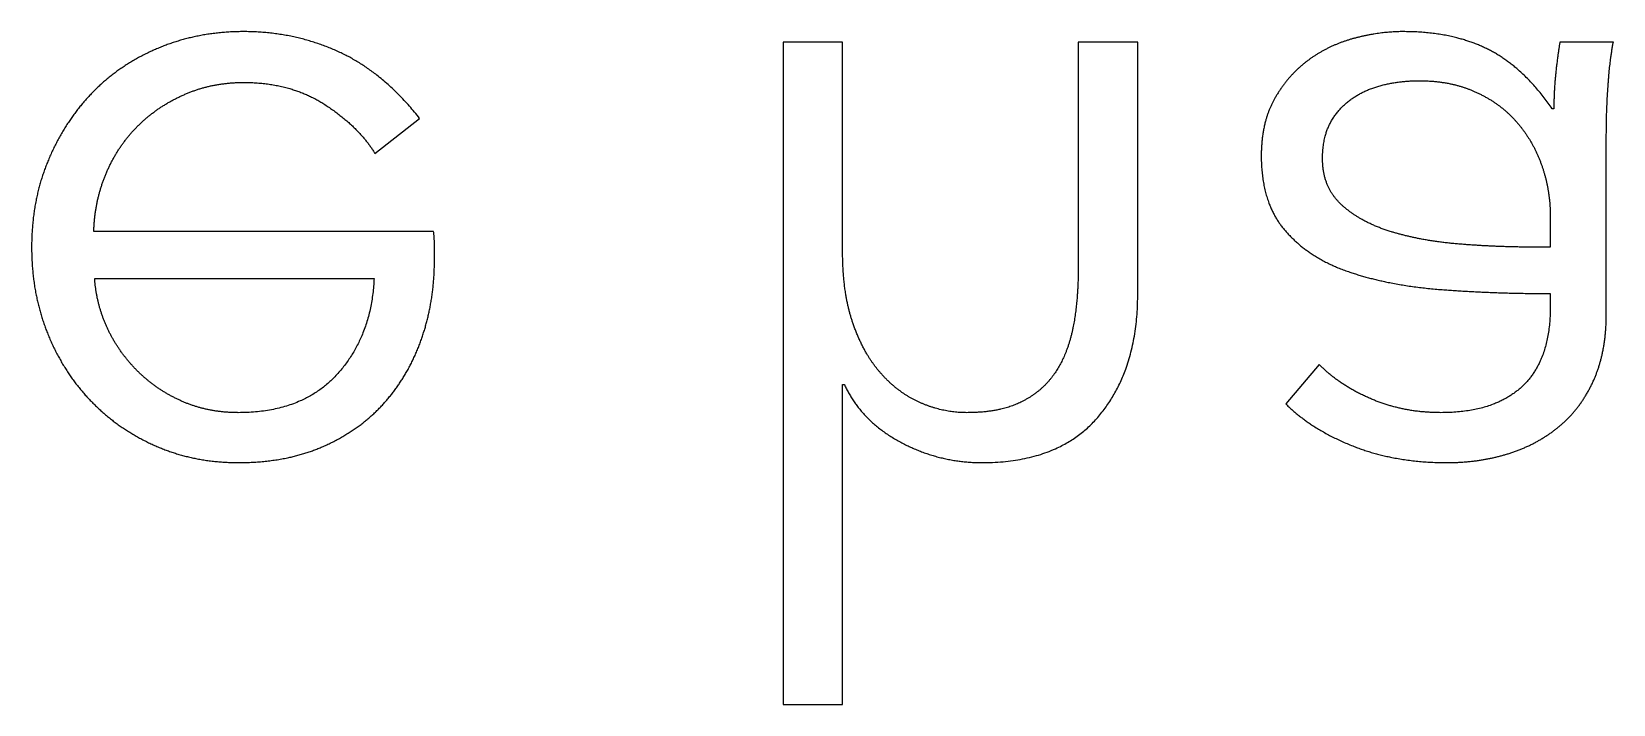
# Model space of a CAD drawing. Header units: millimetres. Extents: x -40 to 41.9, y -24 to 27.5.
# Drawn here: x -1.681 to 1.028, y -3.258 to -2.107 of the extents above; entities that cross this region are included whole.
import ezdxf

# ---------------------------------------------------------------- set-up
doc = ezdxf.new("R2010")
doc.units = ezdxf.units.MM

msp = doc.modelspace()

# ---------------------------------------------------------------- linework, layer by layer
for p, q in [((-1.3177, -2.1065, 0.05), (-1.3177, -2.1065)), ((-1.3177, -2.1065, 0.05), (-1.3177, -2.1065)), ((0.6682, -2.1065, 0.05), (0.6682, -2.1065)), ((0.6682, -2.1065, 0.05), (0.6682, -2.1065)), ((-1.4625, -2.1343, 0.05), (-1.4625, -2.1343)), ((-1.4625, -2.1343, 0.05), (-1.4625, -2.1343)), ((-0.2918, -2.1245), (-0.3938, -2.1245)), ((-0.3938, -2.1245), (-0.3938, -3.2585)), ((-0.2918, -2.1245), (-0.3938, -2.1245)), ((-0.2918, -2.1245, 0.05), (-0.3938, -2.1245, 0.05)), ((-0.3938, -2.1245, 0.05), (-0.3938, -2.1245)), ((-0.3938, -2.1245), (-0.3938, -3.2585)), ((-0.3938, -2.1245, 0.05), (-0.3938, -2.1245)), ((-0.3938, -2.1245, 0.05), (-0.3938, -3.2585, 0.05)), ((-0.3938, -2.1245, 0.05), (-0.3938, -3.2585, 0.05)), ((-0.2918, -2.1245, 0.05), (-0.3938, -2.1245, 0.05)), ((-0.2918, -2.4845), (-0.2918, -2.1245)), ((-0.2918, -2.4845), (-0.2918, -2.1245)), ((-0.2918, -2.4845, 0.05), (-0.2918, -2.1245, 0.05)), ((-0.2918, -2.1245, 0.05), (-0.2918, -2.1245)), ((-0.2918, -2.1245, 0.05), (-0.2918, -2.1245)), ((-0.2918, -2.4845, 0.05), (-0.2918, -2.1245, 0.05)), ((0.2137, -2.1245), (0.1117, -2.1245)), ((0.1117, -2.1245), (0.1117, -2.513)), ((0.2137, -2.1245), (0.1117, -2.1245)), ((0.2137, -2.1245, 0.05), (0.1117, -2.1245, 0.05)), ((0.1117, -2.1245, 0.05), (0.1117, -2.1245)), ((0.1117, -2.1245), (0.1117, -2.513)), ((0.1117, -2.1245, 0.05), (0.1117, -2.1245)), ((0.1117, -2.1245, 0.05), (0.1117, -2.513, 0.05)), ((0.1117, -2.1245, 0.05), (0.1117, -2.513, 0.05)), ((0.2137, -2.1245, 0.05), (0.1117, -2.1245, 0.05)), ((0.2137, -2.555), (0.2137, -2.1245)), ((0.2137, -2.555), (0.2137, -2.1245)), ((0.2137, -2.555, 0.05), (0.2137, -2.1245, 0.05)), ((0.2137, -2.1245, 0.05), (0.2137, -2.1245)), ((0.2137, -2.1245, 0.05), (0.2137, -2.1245)), ((0.2137, -2.555, 0.05), (0.2137, -2.1245, 0.05)), ((0.585, -2.1178, 0.05), (0.585, -2.1178)), ((0.585, -2.1178, 0.05), (0.585, -2.1178)), ((0.8145, -2.1373, 0.05), (0.8145, -2.1373)), ((0.8145, -2.1373, 0.05), (0.8145, -2.1373)), ((1.0282, -2.1245), (0.9367, -2.1245)), ((1.0282, -2.1245), (0.9367, -2.1245)), ((1.0282, -2.1245, 0.05), (0.9367, -2.1245, 0.05)), ((0.9367, -2.1245, 0.05), (0.9367, -2.1245)), ((0.9367, -2.1245, 0.05), (0.9367, -2.1245)), ((1.0282, -2.1245, 0.05), (0.9367, -2.1245, 0.05)), ((1.0282, -2.1245, 0.05), (1.0282, -2.1245)), ((1.0282, -2.1245, 0.05), (1.0282, -2.1245)), ((-1.155, -2.141, 0.05), (-1.155, -2.141)), ((-1.155, -2.141, 0.05), (-1.155, -2.141)), ((0.507, -2.1545, 0.05), (0.507, -2.1545)), ((0.507, -2.1545, 0.05), (0.507, -2.1545)), ((-1.3177, -2.1935, 0.05), (-1.3177, -2.1935)), ((-1.3177, -2.1935, 0.05), (-1.3177, -2.1935)), ((0.6952, -2.1905), (0.6952, -2.1905, 0.05)), ((0.6952, -2.1905), (0.6952, -2.1905, 0.05)), ((0.9293, -2.18, 0.05), (0.9293, -2.18)), ((0.9293, -2.18, 0.05), (0.9293, -2.18)), ((-1.5773, -2.2115, 0.05), (-1.5773, -2.2115)), ((-1.5773, -2.2115, 0.05), (-1.5773, -2.2115)), ((-1.4183, -2.2138, 0.05), (-1.4183, -2.2138)), ((-1.4183, -2.2138, 0.05), (-1.4183, -2.2138)), ((0.4485, -2.2205, 0.05), (0.4485, -2.2205)), ((0.4485, -2.2205, 0.05), (0.4485, -2.2205)), ((0.5827, -2.2198), (0.5827, -2.2198, 0.05)), ((0.5827, -2.2198), (0.5827, -2.2198, 0.05)), ((0.636, -2.1973), (0.636, -2.1973, 0.05)), ((0.636, -2.1973), (0.636, -2.1973, 0.05)), ((0.7912, -2.2093), (0.7912, -2.2093, 0.05)), ((0.7912, -2.2093), (0.7912, -2.2093, 0.05)), ((1.0193, -2.198, 0.05), (1.0193, -2.198)), ((1.0193, -2.198, 0.05), (1.0193, -2.198)), ((-1.1805, -2.2302, 0.05), (-1.1805, -2.2302)), ((-1.1805, -2.2302, 0.05), (-1.1805, -2.2302)), ((0.9263, -2.2385), (0.9232, -2.2385)), ((0.9263, -2.2385), (0.9232, -2.2385)), ((0.9263, -2.2385, 0.05), (0.9232, -2.2385, 0.05)), ((0.9232, -2.2385, 0.05), (0.9232, -2.2385)), ((0.9232, -2.2385, 0.05), (0.9232, -2.2385)), ((0.9263, -2.2385, 0.05), (0.9232, -2.2385, 0.05)), ((0.9263, -2.2385, 0.05), (0.9263, -2.2385)), ((0.9263, -2.2385, 0.05), (0.9263, -2.2385)), ((-1.4993, -2.2685, 0.05), (-1.4993, -2.2685)), ((-1.4993, -2.2685, 0.05), (-1.4993, -2.2685)), ((-1.0927, -2.315), (-1.0162, -2.255)), ((-1.0927, -2.315), (-1.0162, -2.255)), ((-1.0927, -2.315, 0.05), (-1.0162, -2.255, 0.05)), ((-1.0927, -2.315, 0.05), (-1.0162, -2.255, 0.05)), ((-1.0162, -2.255, 0.05), (-1.0162, -2.255)), ((-1.0162, -2.255, 0.05), (-1.0162, -2.255)), ((0.5445, -2.261), (0.5445, -2.261, 0.05)), ((0.5445, -2.261), (0.5445, -2.261, 0.05)), ((0.8617, -2.2602), (0.8617, -2.2602, 0.05)), ((0.8617, -2.2602), (0.8617, -2.2602, 0.05)), ((1.0162, -2.5895), (1.0162, -2.282)), ((1.0162, -2.5895), (1.0162, -2.282)), ((1.0162, -2.5895, 0.05), (1.0162, -2.282, 0.05)), ((1.0162, -2.282, 0.05), (1.0162, -2.282)), ((1.0162, -2.282, 0.05), (1.0162, -2.282)), ((1.0162, -2.5895, 0.05), (1.0162, -2.282, 0.05)), ((-1.653, -2.3285, 0.05), (-1.653, -2.3285)), ((-1.653, -2.3285, 0.05), (-1.653, -2.3285)), ((-1.0927, -2.315, 0.05), (-1.0927, -2.315)), ((-1.0927, -2.315, 0.05), (-1.0927, -2.315)), ((0.4252, -2.3195, 0.05), (0.4252, -2.3195)), ((0.4252, -2.3195, 0.05), (0.4252, -2.3195)), ((0.5302, -2.324), (0.5302, -2.324, 0.05)), ((0.5302, -2.324), (0.5302, -2.324, 0.05)), ((-1.5532, -2.3495, 0.05), (-1.5532, -2.3495)), ((-1.5532, -2.3495, 0.05), (-1.5532, -2.3495)), ((0.9052, -2.3345), (0.9052, -2.3345, 0.05)), ((0.9052, -2.3345), (0.9052, -2.3345, 0.05)), ((0.5632, -2.4035), (0.5632, -2.4035, 0.05)), ((0.5632, -2.4035), (0.5632, -2.4035, 0.05)), ((0.9202, -2.423), (0.9202, -2.4755)), ((0.9202, -2.423), (0.9202, -2.423, 0.05)), ((0.9202, -2.423), (0.9202, -2.4755)), ((0.9202, -2.423, 0.05), (0.9202, -2.4755, 0.05)), ((0.9202, -2.423), (0.9202, -2.423, 0.05)), ((0.9202, -2.423, 0.05), (0.9202, -2.4755, 0.05)), ((-0.9923, -2.4485), (-1.5743, -2.4485)), ((-0.9923, -2.4485), (-1.5743, -2.4485)), ((-0.9923, -2.4485, 0.05), (-1.5743, -2.4485, 0.05)), ((-1.5743, -2.4485, 0.05), (-1.5743, -2.4485)), ((-1.5743, -2.4485, 0.05), (-1.5743, -2.4485)), ((-0.9923, -2.4485, 0.05), (-1.5743, -2.4485, 0.05)), ((-0.9923, -2.4485, 0.05), (-0.9923, -2.4485)), ((-0.9923, -2.4485, 0.05), (-0.9923, -2.4485)), ((0.4665, -2.4477, 0.05), (0.4665, -2.4477)), ((0.4665, -2.4477, 0.05), (0.4665, -2.4477)), ((0.648, -2.4492), (0.648, -2.4492, 0.05)), ((0.648, -2.4492), (0.648, -2.4492, 0.05)), ((-1.6808, -2.4755, 0.05), (-1.6808, -2.4755)), ((-1.6808, -2.4755, 0.05), (-1.6808, -2.4755)), ((-0.9908, -2.474, 0.05), (-0.9908, -2.474)), ((-0.9908, -2.474, 0.05), (-0.9908, -2.474)), ((-0.2918, -2.4845, 0.05), (-0.2918, -2.4845)), ((-0.2918, -2.4845, 0.05), (-0.2918, -2.4845)), ((0.7635, -2.4702), (0.7635, -2.4702, 0.05)), ((0.7635, -2.4702), (0.7635, -2.4702, 0.05)), ((0.9202, -2.4755), (0.8902, -2.4755)), ((0.9202, -2.4755), (0.8902, -2.4755)), ((0.8902, -2.4755), (0.8902, -2.4755, 0.05)), ((0.9202, -2.4755, 0.05), (0.8902, -2.4755, 0.05)), ((0.8902, -2.4755), (0.8902, -2.4755, 0.05)), ((0.9202, -2.4755, 0.05), (0.8902, -2.4755, 0.05)), ((0.9202, -2.4755, 0.05), (0.9202, -2.4755)), ((0.9202, -2.4755, 0.05), (0.9202, -2.4755)), ((-0.9908, -2.4965), (-0.9908, -2.4965, 0.05)), ((-0.9908, -2.4965), (-0.9908, -2.4965, 0.05)), ((0.1117, -2.513, 0.05), (0.1117, -2.513)), ((0.1117, -2.513, 0.05), (0.1117, -2.513)), ((0.5767, -2.5183, 0.05), (0.5767, -2.5183)), ((0.5767, -2.5183, 0.05), (0.5767, -2.5183)), ((-1.5727, -2.5295), (-1.0943, -2.5295)), ((-1.5727, -2.5295), (-1.0943, -2.5295)), ((-1.5727, -2.5295, 0.05), (-1.0943, -2.5295, 0.05)), ((-1.5727, -2.5295, 0.05), (-1.5727, -2.5295)), ((-1.5727, -2.5295, 0.05), (-1.5727, -2.5295)), ((-1.5727, -2.5295, 0.05), (-1.0943, -2.5295, 0.05)), ((-1.0943, -2.5295), (-1.0943, -2.5295, 0.05)), ((-1.0943, -2.5295), (-1.0943, -2.5295, 0.05)), ((0.2137, -2.555, 0.05), (0.2137, -2.555)), ((0.2137, -2.555, 0.05), (0.2137, -2.555)), ((0.735, -2.5483, 0.05), (0.735, -2.5483)), ((0.735, -2.5483, 0.05), (0.735, -2.5483)), ((0.9202, -2.555), (0.9202, -2.5775)), ((0.9202, -2.555), (0.9202, -2.5775)), ((0.9202, -2.555), (0.9202, -2.555, 0.05)), ((0.9202, -2.555, 0.05), (0.9202, -2.5775, 0.05)), ((0.9202, -2.555), (0.9202, -2.555, 0.05)), ((0.9202, -2.555, 0.05), (0.9202, -2.5775, 0.05)), ((0.9202, -2.5775, 0.05), (0.9202, -2.5775)), ((0.9202, -2.5775, 0.05), (0.9202, -2.5775)), ((1.0162, -2.5895, 0.05), (1.0162, -2.5895)), ((1.0162, -2.5895, 0.05), (1.0162, -2.5895)), ((-1.6538, -2.6225, 0.05), (-1.6538, -2.6225)), ((-1.6538, -2.6225, 0.05), (-1.6538, -2.6225)), ((-1.5503, -2.6158), (-1.5503, -2.6158, 0.05)), ((-1.5503, -2.6158), (-1.5503, -2.6158, 0.05)), ((-0.2738, -2.6067, 0.05), (-0.2738, -2.6067)), ((-0.2738, -2.6067, 0.05), (-0.2738, -2.6067)), ((0.1027, -2.6135, 0.05), (0.1027, -2.6135)), ((0.1027, -2.6135, 0.05), (0.1027, -2.6135)), ((-1.0125, -2.6315, 0.05), (-1.0125, -2.6315)), ((-1.0125, -2.6315, 0.05), (-1.0125, -2.6315)), ((0.5242, -2.6765), (0.4673, -2.744)), ((0.5242, -2.6765), (0.4673, -2.744)), ((0.5242, -2.6765, 0.05), (0.4673, -2.744, 0.05)), ((0.5242, -2.6765, 0.05), (0.4673, -2.744, 0.05)), ((0.5242, -2.6765, 0.05), (0.5242, -2.6765)), ((0.5242, -2.6765, 0.05), (0.5242, -2.6765)), ((-1.4978, -2.6893), (-1.4978, -2.6893, 0.05)), ((-1.4978, -2.6893), (-1.4978, -2.6893, 0.05)), ((-1.158, -2.6938), (-1.158, -2.6938, 0.05)), ((-1.158, -2.6938), (-1.158, -2.6938, 0.05)), ((-0.2258, -2.6922, 0.05), (-0.2258, -2.6922)), ((-0.2258, -2.6922, 0.05), (-0.2258, -2.6922)), ((0.072, -2.6908, 0.05), (0.072, -2.6908)), ((0.072, -2.6908, 0.05), (0.072, -2.6908)), ((0.9952, -2.702, 0.05), (0.9952, -2.702)), ((0.9952, -2.702, 0.05), (0.9952, -2.702)), ((-0.2918, -2.711), (-0.2888, -2.711)), ((-0.2918, -3.2585), (-0.2918, -2.711)), ((-0.2918, -2.711), (-0.2888, -2.711)), ((-0.2918, -2.711), (-0.2918, -2.711, 0.05)), ((-0.2918, -2.711, 0.05), (-0.2888, -2.711, 0.05)), ((-0.2918, -3.2585), (-0.2918, -2.711)), ((-0.2918, -3.2585, 0.05), (-0.2918, -2.711, 0.05)), ((-0.2918, -2.711), (-0.2918, -2.711, 0.05)), ((-0.2918, -2.711, 0.05), (-0.2888, -2.711, 0.05)), ((-0.2918, -3.2585, 0.05), (-0.2918, -2.711, 0.05)), ((-0.2888, -2.711, 0.05), (-0.2888, -2.711)), ((-0.2888, -2.711, 0.05), (-0.2888, -2.711)), ((0.8722, -2.714, 0.05), (0.8722, -2.714)), ((0.8722, -2.714, 0.05), (0.8722, -2.714)), ((-1.5788, -2.7395, 0.05), (-1.5788, -2.7395)), ((-1.5788, -2.7395, 0.05), (-1.5788, -2.7395)), ((-1.4213, -2.7403), (-1.4213, -2.7403, 0.05)), ((-1.4213, -2.7403), (-1.4213, -2.7403, 0.05)), ((-1.3268, -2.759), (-1.3268, -2.759, 0.05)), ((-1.3268, -2.759), (-1.3268, -2.759, 0.05)), ((-1.0763, -2.7418, 0.05), (-1.0763, -2.7418)), ((-1.0763, -2.7418, 0.05), (-1.0763, -2.7418)), ((-0.1575, -2.7425, 0.05), (-0.1575, -2.7425)), ((-0.1575, -2.7425, 0.05), (-0.1575, -2.7425)), ((-0.0788, -2.759, 0.05), (-0.0788, -2.759)), ((-0.0788, -2.759, 0.05), (-0.0788, -2.759)), ((0.0135, -2.741, 0.05), (0.0135, -2.741)), ((0.0135, -2.741, 0.05), (0.0135, -2.741)), ((0.4673, -2.744, 0.05), (0.4673, -2.744)), ((0.4673, -2.744, 0.05), (0.4673, -2.744)), ((0.6157, -2.7365, 0.05), (0.6157, -2.7365)), ((0.6157, -2.7365, 0.05), (0.6157, -2.7365)), ((0.7327, -2.759, 0.05), (0.7327, -2.759)), ((0.7327, -2.759, 0.05), (0.7327, -2.759)), ((0.147, -2.765, 0.05), (0.147, -2.765)), ((0.147, -2.765, 0.05), (0.147, -2.765)), ((0.9367, -2.7815, 0.05), (0.9367, -2.7815)), ((0.9367, -2.7815, 0.05), (0.9367, -2.7815)), ((-1.4663, -2.8168, 0.05), (-1.4663, -2.8168)), ((-1.4663, -2.8168, 0.05), (-1.4663, -2.8168)), ((-1.1813, -2.8168, 0.05), (-1.1813, -2.8168)), ((-1.1813, -2.8168, 0.05), (-1.1813, -2.8168)), ((-0.1943, -2.8085, 0.05), (-0.1943, -2.8085)), ((-0.1943, -2.8085, 0.05), (-0.1943, -2.8085)), ((0.582, -2.816, 0.05), (0.582, -2.816)), ((0.582, -2.816, 0.05), (0.582, -2.816)), ((0.8497, -2.8288, 0.05), (0.8497, -2.8288)), ((0.8497, -2.8288, 0.05), (0.8497, -2.8288)), ((-1.3268, -2.8445, 0.05), (-1.3268, -2.8445)), ((-1.3268, -2.8445, 0.05), (-1.3268, -2.8445)), ((-0.0533, -2.8445, 0.05), (-0.0533, -2.8445)), ((-0.0533, -2.8445, 0.05), (-0.0533, -2.8445)), ((0.7432, -2.8445, 0.05), (0.7432, -2.8445)), ((0.7432, -2.8445, 0.05), (0.7432, -2.8445)), ((-0.3938, -3.2585), (-0.2918, -3.2585)), ((-0.3938, -3.2585, 0.05), (-0.3938, -3.2585)), ((-0.3938, -3.2585), (-0.2918, -3.2585)), ((-0.3938, -3.2585, 0.05), (-0.3938, -3.2585)), ((-0.3938, -3.2585, 0.05), (-0.2918, -3.2585, 0.05)), ((-0.3938, -3.2585, 0.05), (-0.2918, -3.2585, 0.05)), ((-0.2918, -3.2585, 0.05), (-0.2918, -3.2585)), ((-0.2918, -3.2585, 0.05), (-0.2918, -3.2585))]:
    msp.add_line(p, q)
for points in [[(-1.3177, -2.1065), (-1.3958, -2.1065), (-1.4625, -2.1343)], [(-1.3177, -2.1065), (-1.3958, -2.1065), (-1.4625, -2.1343)], [(-1.3177, -2.1065, 0.05), (-1.3958, -2.1065, 0.05), (-1.4625, -2.1343, 0.05)], [(-1.3177, -2.1065, 0.05), (-1.3958, -2.1065, 0.05), (-1.4625, -2.1343, 0.05)], [(-1.155, -2.141), (-1.2308, -2.1065), (-1.3177, -2.1065)], [(-1.155, -2.141), (-1.2308, -2.1065), (-1.3177, -2.1065)], [(-1.155, -2.141, 0.05), (-1.2308, -2.1065, 0.05), (-1.3177, -2.1065, 0.05)], [(-1.155, -2.141, 0.05), (-1.2308, -2.1065, 0.05), (-1.3177, -2.1065, 0.05)], [(0.6682, -2.1065), (0.6277, -2.1065), (0.585, -2.1178)], [(0.6682, -2.1065), (0.6277, -2.1065), (0.585, -2.1178)], [(0.6682, -2.1065, 0.05), (0.6277, -2.1065, 0.05), (0.585, -2.1178, 0.05)], [(0.6682, -2.1065, 0.05), (0.6277, -2.1065, 0.05), (0.585, -2.1178, 0.05)], [(0.8145, -2.1373), (0.7538, -2.1065), (0.6682, -2.1065)], [(0.8145, -2.1373), (0.7538, -2.1065), (0.6682, -2.1065)], [(0.8145, -2.1373, 0.05), (0.7538, -2.1065, 0.05), (0.6682, -2.1065, 0.05)], [(0.8145, -2.1373, 0.05), (0.7538, -2.1065, 0.05), (0.6682, -2.1065, 0.05)], [(-1.4625, -2.1343), (-1.5293, -2.162), (-1.5773, -2.2115)], [(-1.4625, -2.1343), (-1.5293, -2.162), (-1.5773, -2.2115)], [(-1.4625, -2.1343, 0.05), (-1.5293, -2.162, 0.05), (-1.5773, -2.2115, 0.05)], [(-1.4625, -2.1343, 0.05), (-1.5293, -2.162, 0.05), (-1.5773, -2.2115, 0.05)], [(0.585, -2.1178), (0.5423, -2.129), (0.507, -2.1545)], [(0.585, -2.1178), (0.5423, -2.129), (0.507, -2.1545)], [(0.585, -2.1178, 0.05), (0.5423, -2.129, 0.05), (0.507, -2.1545, 0.05)], [(0.585, -2.1178, 0.05), (0.5423, -2.129, 0.05), (0.507, -2.1545, 0.05)], [(0.9232, -2.2385), (0.8752, -2.168), (0.8145, -2.1373)], [(0.9232, -2.2385), (0.8752, -2.168), (0.8145, -2.1373)], [(0.9232, -2.2385, 0.05), (0.8752, -2.168, 0.05), (0.8145, -2.1373, 0.05)], [(0.9232, -2.2385, 0.05), (0.8752, -2.168, 0.05), (0.8145, -2.1373, 0.05)], [(0.9367, -2.1245), (0.9323, -2.15), (0.9293, -2.18)], [(0.9367, -2.1245), (0.9323, -2.15), (0.9293, -2.18)], [(0.9367, -2.1245, 0.05), (0.9323, -2.15, 0.05), (0.9293, -2.18, 0.05)], [(0.9367, -2.1245, 0.05), (0.9323, -2.15, 0.05), (0.9293, -2.18, 0.05)], [(1.0193, -2.198), (1.0223, -2.1545), (1.0282, -2.1245)], [(1.0193, -2.198), (1.0223, -2.1545), (1.0282, -2.1245)], [(1.0193, -2.198, 0.05), (1.0223, -2.1545, 0.05), (1.0282, -2.1245, 0.05)], [(1.0193, -2.198, 0.05), (1.0223, -2.1545, 0.05), (1.0282, -2.1245, 0.05)], [(-1.0162, -2.255), (-1.0793, -2.1755), (-1.155, -2.141)], [(-1.0162, -2.255), (-1.0793, -2.1755), (-1.155, -2.141)], [(-1.0162, -2.255, 0.05), (-1.0793, -2.1755, 0.05), (-1.155, -2.141, 0.05)], [(-1.0162, -2.255, 0.05), (-1.0793, -2.1755, 0.05), (-1.155, -2.141, 0.05)], [(0.507, -2.1545), (0.4717, -2.18), (0.4485, -2.2205)], [(0.507, -2.1545), (0.4717, -2.18), (0.4485, -2.2205)], [(0.507, -2.1545, 0.05), (0.4717, -2.18, 0.05), (0.4485, -2.2205, 0.05)], [(0.507, -2.1545, 0.05), (0.4717, -2.18, 0.05), (0.4485, -2.2205, 0.05)], [(-1.4183, -2.2138), (-1.3718, -2.1935), (-1.3177, -2.1935)], [(-1.4183, -2.2138), (-1.3718, -2.1935), (-1.3177, -2.1935)], [(-1.4183, -2.2138, 0.05), (-1.3718, -2.1935, 0.05), (-1.3177, -2.1935, 0.05)], [(-1.4183, -2.2138, 0.05), (-1.3718, -2.1935, 0.05), (-1.3177, -2.1935, 0.05)], [(-1.3177, -2.1935), (-1.2383, -2.1935), (-1.1805, -2.2302)], [(-1.3177, -2.1935), (-1.2383, -2.1935), (-1.1805, -2.2302)], [(-1.3177, -2.1935, 0.05), (-1.2383, -2.1935, 0.05), (-1.1805, -2.2302, 0.05)], [(-1.3177, -2.1935, 0.05), (-1.2383, -2.1935, 0.05), (-1.1805, -2.2302, 0.05)], [(0.636, -2.1973), (0.6652, -2.1905), (0.6952, -2.1905)], [(0.636, -2.1973), (0.6652, -2.1905), (0.6952, -2.1905)], [(0.636, -2.1973, 0.05), (0.6652, -2.1905, 0.05), (0.6952, -2.1905, 0.05)], [(0.636, -2.1973, 0.05), (0.6652, -2.1905, 0.05), (0.6952, -2.1905, 0.05)], [(0.6952, -2.1905), (0.7492, -2.1905), (0.7912, -2.2093)], [(0.6952, -2.1905), (0.7492, -2.1905), (0.7912, -2.2093)], [(0.6952, -2.1905, 0.05), (0.7492, -2.1905, 0.05), (0.7912, -2.2093, 0.05)], [(0.6952, -2.1905, 0.05), (0.7492, -2.1905, 0.05), (0.7912, -2.2093, 0.05)], [(0.9293, -2.18), (0.9263, -2.21), (0.9263, -2.2385)], [(0.9293, -2.18), (0.9263, -2.21), (0.9263, -2.2385)], [(0.9293, -2.18, 0.05), (0.9263, -2.21, 0.05), (0.9263, -2.2385, 0.05)], [(0.9293, -2.18, 0.05), (0.9263, -2.21, 0.05), (0.9263, -2.2385, 0.05)], [(-1.5773, -2.2115), (-1.6252, -2.261), (-1.653, -2.3285)], [(-1.5773, -2.2115), (-1.6252, -2.261), (-1.653, -2.3285)], [(-1.5773, -2.2115, 0.05), (-1.6252, -2.261, 0.05), (-1.653, -2.3285, 0.05)], [(-1.5773, -2.2115, 0.05), (-1.6252, -2.261, 0.05), (-1.653, -2.3285, 0.05)], [(-1.4993, -2.2685), (-1.4648, -2.234), (-1.4183, -2.2138)], [(-1.4993, -2.2685), (-1.4648, -2.234), (-1.4183, -2.2138)], [(-1.4993, -2.2685, 0.05), (-1.4648, -2.234, 0.05), (-1.4183, -2.2138, 0.05)], [(-1.4993, -2.2685, 0.05), (-1.4648, -2.234, 0.05), (-1.4183, -2.2138, 0.05)], [(0.4485, -2.2205), (0.4252, -2.261), (0.4252, -2.3195)], [(0.4485, -2.2205), (0.4252, -2.261), (0.4252, -2.3195)], [(0.4485, -2.2205, 0.05), (0.4252, -2.261, 0.05), (0.4252, -2.3195, 0.05)], [(0.4485, -2.2205, 0.05), (0.4252, -2.261, 0.05), (0.4252, -2.3195, 0.05)], [(0.5445, -2.261), (0.5588, -2.2355), (0.5827, -2.2198)], [(0.5445, -2.261), (0.5588, -2.2355), (0.5827, -2.2198)], [(0.5445, -2.261, 0.05), (0.5588, -2.2355, 0.05), (0.5827, -2.2198, 0.05)], [(0.5445, -2.261, 0.05), (0.5588, -2.2355, 0.05), (0.5827, -2.2198, 0.05)], [(0.5827, -2.2198), (0.6067, -2.204), (0.636, -2.1973)], [(0.5827, -2.2198), (0.6067, -2.204), (0.636, -2.1973)], [(0.5827, -2.2198, 0.05), (0.6067, -2.204, 0.05), (0.636, -2.1973, 0.05)], [(0.5827, -2.2198, 0.05), (0.6067, -2.204, 0.05), (0.636, -2.1973, 0.05)], [(0.7912, -2.2093), (0.8332, -2.228), (0.8617, -2.2602)], [(0.7912, -2.2093), (0.8332, -2.228), (0.8617, -2.2602)], [(0.7912, -2.2093, 0.05), (0.8332, -2.228, 0.05), (0.8617, -2.2602, 0.05)], [(0.7912, -2.2093, 0.05), (0.8332, -2.228, 0.05), (0.8617, -2.2602, 0.05)], [(1.0162, -2.282), (1.0162, -2.2415), (1.0193, -2.198)], [(1.0162, -2.282), (1.0162, -2.2415), (1.0193, -2.198)], [(1.0162, -2.282, 0.05), (1.0162, -2.2415, 0.05), (1.0193, -2.198, 0.05)], [(1.0162, -2.282, 0.05), (1.0162, -2.2415, 0.05), (1.0193, -2.198, 0.05)], [(-1.1805, -2.2302), (-1.1227, -2.267), (-1.0927, -2.315)], [(-1.1805, -2.2302), (-1.1227, -2.267), (-1.0927, -2.315)], [(-1.1805, -2.2302, 0.05), (-1.1227, -2.267, 0.05), (-1.0927, -2.315, 0.05)], [(-1.1805, -2.2302, 0.05), (-1.1227, -2.267, 0.05), (-1.0927, -2.315, 0.05)], [(-1.5532, -2.3495), (-1.5337, -2.303), (-1.4993, -2.2685)], [(-1.5532, -2.3495), (-1.5337, -2.303), (-1.4993, -2.2685)], [(-1.5532, -2.3495, 0.05), (-1.5337, -2.303, 0.05), (-1.4993, -2.2685, 0.05)], [(-1.5532, -2.3495, 0.05), (-1.5337, -2.303, 0.05), (-1.4993, -2.2685, 0.05)], [(0.5302, -2.324), (0.5302, -2.2865), (0.5445, -2.261)], [(0.5302, -2.324), (0.5302, -2.2865), (0.5445, -2.261)], [(0.5302, -2.324, 0.05), (0.5302, -2.2865, 0.05), (0.5445, -2.261, 0.05)], [(0.5302, -2.324, 0.05), (0.5302, -2.2865, 0.05), (0.5445, -2.261, 0.05)], [(0.8617, -2.2602), (0.8902, -2.2925), (0.9052, -2.3345)], [(0.8617, -2.2602), (0.8902, -2.2925), (0.9052, -2.3345)], [(0.8617, -2.2602, 0.05), (0.8902, -2.2925, 0.05), (0.9052, -2.3345, 0.05)], [(0.8617, -2.2602, 0.05), (0.8902, -2.2925, 0.05), (0.9052, -2.3345, 0.05)], [(-1.653, -2.3285), (-1.6808, -2.396), (-1.6808, -2.4755)], [(-1.653, -2.3285), (-1.6808, -2.396), (-1.6808, -2.4755)], [(-1.653, -2.3285, 0.05), (-1.6808, -2.396, 0.05), (-1.6808, -2.4755, 0.05)], [(-1.653, -2.3285, 0.05), (-1.6808, -2.396, 0.05), (-1.6808, -2.4755, 0.05)], [(0.4252, -2.3195), (0.4252, -2.4005), (0.4665, -2.4477)], [(0.4252, -2.3195), (0.4252, -2.4005), (0.4665, -2.4477)], [(0.4252, -2.3195, 0.05), (0.4252, -2.4005, 0.05), (0.4665, -2.4477, 0.05)], [(0.4252, -2.3195, 0.05), (0.4252, -2.4005, 0.05), (0.4665, -2.4477, 0.05)], [(0.5632, -2.4035), (0.5302, -2.3735), (0.5302, -2.324)], [(0.5632, -2.4035), (0.5302, -2.3735), (0.5302, -2.324)], [(0.5632, -2.4035, 0.05), (0.5302, -2.3735, 0.05), (0.5302, -2.324, 0.05)], [(0.5632, -2.4035, 0.05), (0.5302, -2.3735, 0.05), (0.5302, -2.324, 0.05)], [(-1.5743, -2.4485), (-1.5727, -2.396), (-1.5532, -2.3495)], [(-1.5743, -2.4485), (-1.5727, -2.396), (-1.5532, -2.3495)], [(-1.5743, -2.4485, 0.05), (-1.5727, -2.396, 0.05), (-1.5532, -2.3495, 0.05)], [(-1.5743, -2.4485, 0.05), (-1.5727, -2.396, 0.05), (-1.5532, -2.3495, 0.05)], [(0.9052, -2.3345), (0.9202, -2.3765), (0.9202, -2.423)], [(0.9052, -2.3345), (0.9202, -2.3765), (0.9202, -2.423)], [(0.9052, -2.3345, 0.05), (0.9202, -2.3765, 0.05), (0.9202, -2.423, 0.05)], [(0.9052, -2.3345, 0.05), (0.9202, -2.3765, 0.05), (0.9202, -2.423, 0.05)], [(0.648, -2.4492), (0.5962, -2.4335), (0.5632, -2.4035)], [(0.648, -2.4492), (0.5962, -2.4335), (0.5632, -2.4035)], [(0.648, -2.4492, 0.05), (0.5962, -2.4335, 0.05), (0.5632, -2.4035, 0.05)], [(0.648, -2.4492, 0.05), (0.5962, -2.4335, 0.05), (0.5632, -2.4035, 0.05)], [(-0.9908, -2.474), (-0.9908, -2.462), (-0.9923, -2.4485)], [(-0.9908, -2.474), (-0.9908, -2.462), (-0.9923, -2.4485)], [(-0.9908, -2.474, 0.05), (-0.9908, -2.462, 0.05), (-0.9923, -2.4485, 0.05)], [(-0.9908, -2.474, 0.05), (-0.9908, -2.462, 0.05), (-0.9923, -2.4485, 0.05)], [(0.4665, -2.4477), (0.5077, -2.495), (0.5767, -2.5183)], [(0.4665, -2.4477), (0.5077, -2.495), (0.5767, -2.5183)], [(0.4665, -2.4477, 0.05), (0.5077, -2.495, 0.05), (0.5767, -2.5183, 0.05)], [(0.4665, -2.4477, 0.05), (0.5077, -2.495, 0.05), (0.5767, -2.5183, 0.05)], [(0.7635, -2.4702), (0.6998, -2.465), (0.648, -2.4492)], [(0.7635, -2.4702), (0.6998, -2.465), (0.648, -2.4492)], [(0.7635, -2.4702, 0.05), (0.6998, -2.465, 0.05), (0.648, -2.4492, 0.05)], [(0.7635, -2.4702, 0.05), (0.6998, -2.465, 0.05), (0.648, -2.4492, 0.05)], [(-1.6808, -2.4755), (-1.6808, -2.555), (-1.6538, -2.6225)], [(-1.6808, -2.4755), (-1.6808, -2.555), (-1.6538, -2.6225)], [(-1.6808, -2.4755, 0.05), (-1.6808, -2.555, 0.05), (-1.6538, -2.6225, 0.05)], [(-1.6808, -2.4755, 0.05), (-1.6808, -2.555, 0.05), (-1.6538, -2.6225, 0.05)], [(-0.9908, -2.4965), (-0.9908, -2.486), (-0.9908, -2.474)], [(-0.9908, -2.4965), (-0.9908, -2.486), (-0.9908, -2.474)], [(-0.9908, -2.4965, 0.05), (-0.9908, -2.486, 0.05), (-0.9908, -2.474, 0.05)], [(-0.9908, -2.4965, 0.05), (-0.9908, -2.486, 0.05), (-0.9908, -2.474, 0.05)], [(-0.2738, -2.6067), (-0.2918, -2.555), (-0.2918, -2.4845)], [(-0.2738, -2.6067), (-0.2918, -2.555), (-0.2918, -2.4845)], [(-0.2738, -2.6067, 0.05), (-0.2918, -2.555, 0.05), (-0.2918, -2.4845, 0.05)], [(-0.2738, -2.6067, 0.05), (-0.2918, -2.555, 0.05), (-0.2918, -2.4845, 0.05)], [(0.8902, -2.4755), (0.8273, -2.4755), (0.7635, -2.4702)], [(0.8902, -2.4755), (0.8273, -2.4755), (0.7635, -2.4702)], [(0.8902, -2.4755, 0.05), (0.8273, -2.4755, 0.05), (0.7635, -2.4702, 0.05)], [(0.8902, -2.4755, 0.05), (0.8273, -2.4755, 0.05), (0.7635, -2.4702, 0.05)], [(-1.0125, -2.6315), (-0.9908, -2.5685), (-0.9908, -2.4965)], [(-1.0125, -2.6315), (-0.9908, -2.5685), (-0.9908, -2.4965)], [(-1.0125, -2.6315, 0.05), (-0.9908, -2.5685, 0.05), (-0.9908, -2.4965, 0.05)], [(-1.0125, -2.6315, 0.05), (-0.9908, -2.5685, 0.05), (-0.9908, -2.4965, 0.05)], [(0.1117, -2.513), (0.1117, -2.5685), (0.1027, -2.6135)], [(0.1117, -2.513), (0.1117, -2.5685), (0.1027, -2.6135)], [(0.1117, -2.513, 0.05), (0.1117, -2.5685, 0.05), (0.1027, -2.6135, 0.05)], [(0.1117, -2.513, 0.05), (0.1117, -2.5685, 0.05), (0.1027, -2.6135, 0.05)], [(0.5767, -2.5183), (0.6457, -2.5415), (0.735, -2.5483)], [(0.5767, -2.5183), (0.6457, -2.5415), (0.735, -2.5483)], [(0.5767, -2.5183, 0.05), (0.6457, -2.5415, 0.05), (0.735, -2.5483, 0.05)], [(0.5767, -2.5183, 0.05), (0.6457, -2.5415, 0.05), (0.735, -2.5483, 0.05)], [(-1.5503, -2.6158), (-1.5698, -2.5745), (-1.5727, -2.5295)], [(-1.5503, -2.6158), (-1.5698, -2.5745), (-1.5727, -2.5295)], [(-1.5503, -2.6158, 0.05), (-1.5698, -2.5745, 0.05), (-1.5727, -2.5295, 0.05)], [(-1.5503, -2.6158, 0.05), (-1.5698, -2.5745, 0.05), (-1.5727, -2.5295, 0.05)], [(-1.0943, -2.5295), (-1.0987, -2.6285), (-1.158, -2.6938)], [(-1.0943, -2.5295), (-1.0987, -2.6285), (-1.158, -2.6938)], [(-1.0943, -2.5295, 0.05), (-1.0987, -2.6285, 0.05), (-1.158, -2.6938, 0.05)], [(-1.0943, -2.5295, 0.05), (-1.0987, -2.6285, 0.05), (-1.158, -2.6938, 0.05)], [(0.147, -2.765), (0.2137, -2.6855), (0.2137, -2.555)], [(0.147, -2.765), (0.2137, -2.6855), (0.2137, -2.555)], [(0.147, -2.765, 0.05), (0.2137, -2.6855, 0.05), (0.2137, -2.555, 0.05)], [(0.147, -2.765, 0.05), (0.2137, -2.6855, 0.05), (0.2137, -2.555, 0.05)], [(0.735, -2.5483), (0.8242, -2.555), (0.9202, -2.555)], [(0.735, -2.5483), (0.8242, -2.555), (0.9202, -2.555)], [(0.735, -2.5483, 0.05), (0.8242, -2.555, 0.05), (0.9202, -2.555, 0.05)], [(0.735, -2.5483, 0.05), (0.8242, -2.555, 0.05), (0.9202, -2.555, 0.05)], [(0.9202, -2.5775), (0.9202, -2.669), (0.8722, -2.714)], [(0.9202, -2.5775), (0.9202, -2.669), (0.8722, -2.714)], [(0.9202, -2.5775, 0.05), (0.9202, -2.669, 0.05), (0.8722, -2.714, 0.05)], [(0.9202, -2.5775, 0.05), (0.9202, -2.669, 0.05), (0.8722, -2.714, 0.05)], [(0.9952, -2.702), (1.0162, -2.654), (1.0162, -2.5895)], [(0.9952, -2.702), (1.0162, -2.654), (1.0162, -2.5895)], [(0.9952, -2.702, 0.05), (1.0162, -2.654, 0.05), (1.0162, -2.5895, 0.05)], [(0.9952, -2.702, 0.05), (1.0162, -2.654, 0.05), (1.0162, -2.5895, 0.05)], [(-1.6538, -2.6225), (-1.6268, -2.69), (-1.5788, -2.7395)], [(-1.6538, -2.6225), (-1.6268, -2.69), (-1.5788, -2.7395)], [(-1.6538, -2.6225, 0.05), (-1.6268, -2.69, 0.05), (-1.5788, -2.7395, 0.05)], [(-1.6538, -2.6225, 0.05), (-1.6268, -2.69, 0.05), (-1.5788, -2.7395, 0.05)], [(-1.4978, -2.6893), (-1.5308, -2.657), (-1.5503, -2.6158)], [(-1.4978, -2.6893), (-1.5308, -2.657), (-1.5503, -2.6158)], [(-1.4978, -2.6893, 0.05), (-1.5308, -2.657, 0.05), (-1.5503, -2.6158, 0.05)], [(-1.4978, -2.6893, 0.05), (-1.5308, -2.657, 0.05), (-1.5503, -2.6158, 0.05)], [(-0.2258, -2.6922), (-0.2558, -2.6585), (-0.2738, -2.6067)], [(-0.2258, -2.6922), (-0.2558, -2.6585), (-0.2738, -2.6067)], [(-0.2258, -2.6922, 0.05), (-0.2558, -2.6585, 0.05), (-0.2738, -2.6067, 0.05)], [(-0.2258, -2.6922, 0.05), (-0.2558, -2.6585, 0.05), (-0.2738, -2.6067, 0.05)], [(0.1027, -2.6135), (0.0937, -2.6585), (0.072, -2.6908)], [(0.1027, -2.6135), (0.0937, -2.6585), (0.072, -2.6908)], [(0.1027, -2.6135, 0.05), (0.0937, -2.6585, 0.05), (0.072, -2.6908, 0.05)], [(0.1027, -2.6135, 0.05), (0.0937, -2.6585, 0.05), (0.072, -2.6908, 0.05)], [(-1.0763, -2.7418), (-1.0343, -2.6945), (-1.0125, -2.6315)], [(-1.0763, -2.7418), (-1.0343, -2.6945), (-1.0125, -2.6315)], [(-1.0763, -2.7418, 0.05), (-1.0343, -2.6945, 0.05), (-1.0125, -2.6315, 0.05)], [(-1.0763, -2.7418, 0.05), (-1.0343, -2.6945, 0.05), (-1.0125, -2.6315, 0.05)], [(0.6157, -2.7365), (0.5617, -2.714), (0.5242, -2.6765)], [(0.6157, -2.7365), (0.5617, -2.714), (0.5242, -2.6765)], [(0.6157, -2.7365, 0.05), (0.5617, -2.714, 0.05), (0.5242, -2.6765, 0.05)], [(0.6157, -2.7365, 0.05), (0.5617, -2.714, 0.05), (0.5242, -2.6765, 0.05)], [(-1.4213, -2.7403), (-1.4648, -2.7215), (-1.4978, -2.6893)], [(-1.4213, -2.7403), (-1.4648, -2.7215), (-1.4978, -2.6893)], [(-1.4213, -2.7403, 0.05), (-1.4648, -2.7215, 0.05), (-1.4978, -2.6893, 0.05)], [(-1.4213, -2.7403, 0.05), (-1.4648, -2.7215, 0.05), (-1.4978, -2.6893, 0.05)], [(-1.158, -2.6938), (-1.2173, -2.759), (-1.3268, -2.759)], [(-1.158, -2.6938), (-1.2173, -2.759), (-1.3268, -2.759)], [(-1.158, -2.6938, 0.05), (-1.2173, -2.759, 0.05), (-1.3268, -2.759, 0.05)], [(-1.158, -2.6938, 0.05), (-1.2173, -2.759, 0.05), (-1.3268, -2.759, 0.05)], [(-0.1575, -2.7425), (-0.1958, -2.726), (-0.2258, -2.6922)], [(-0.1575, -2.7425), (-0.1958, -2.726), (-0.2258, -2.6922)], [(-0.1575, -2.7425, 0.05), (-0.1958, -2.726, 0.05), (-0.2258, -2.6922, 0.05)], [(-0.1575, -2.7425, 0.05), (-0.1958, -2.726, 0.05), (-0.2258, -2.6922, 0.05)], [(0.072, -2.6908), (0.0502, -2.723), (0.0135, -2.741)], [(0.072, -2.6908), (0.0502, -2.723), (0.0135, -2.741)], [(0.072, -2.6908, 0.05), (0.0502, -2.723, 0.05), (0.0135, -2.741, 0.05)], [(0.072, -2.6908, 0.05), (0.0502, -2.723, 0.05), (0.0135, -2.741, 0.05)], [(0.9367, -2.7815), (0.9742, -2.75), (0.9952, -2.702)], [(0.9367, -2.7815), (0.9742, -2.75), (0.9952, -2.702)], [(0.9367, -2.7815, 0.05), (0.9742, -2.75, 0.05), (0.9952, -2.702, 0.05)], [(0.9367, -2.7815, 0.05), (0.9742, -2.75, 0.05), (0.9952, -2.702, 0.05)], [(-0.2888, -2.711), (-0.2603, -2.7725), (-0.1943, -2.8085)], [(-0.2888, -2.711), (-0.2603, -2.7725), (-0.1943, -2.8085)], [(-0.2888, -2.711, 0.05), (-0.2603, -2.7725, 0.05), (-0.1943, -2.8085, 0.05)], [(-0.2888, -2.711, 0.05), (-0.2603, -2.7725, 0.05), (-0.1943, -2.8085, 0.05)], [(0.8722, -2.714), (0.8242, -2.759), (0.7327, -2.759)], [(0.8722, -2.714), (0.8242, -2.759), (0.7327, -2.759)], [(0.8722, -2.714, 0.05), (0.8242, -2.759, 0.05), (0.7327, -2.759, 0.05)], [(0.8722, -2.714, 0.05), (0.8242, -2.759, 0.05), (0.7327, -2.759, 0.05)], [(-1.5788, -2.7395), (-1.5308, -2.789), (-1.4663, -2.8168)], [(-1.5788, -2.7395), (-1.5308, -2.789), (-1.4663, -2.8168)], [(-1.5788, -2.7395, 0.05), (-1.5308, -2.789, 0.05), (-1.4663, -2.8168, 0.05)], [(-1.5788, -2.7395, 0.05), (-1.5308, -2.789, 0.05), (-1.4663, -2.8168, 0.05)], [(-1.3268, -2.759), (-1.3777, -2.759), (-1.4213, -2.7403)], [(-1.3268, -2.759), (-1.3777, -2.759), (-1.4213, -2.7403)], [(-1.3268, -2.759, 0.05), (-1.3777, -2.759, 0.05), (-1.4213, -2.7403, 0.05)], [(-1.3268, -2.759, 0.05), (-1.3777, -2.759, 0.05), (-1.4213, -2.7403, 0.05)], [(-1.1813, -2.8168), (-1.1183, -2.789), (-1.0763, -2.7418)], [(-1.1813, -2.8168), (-1.1183, -2.789), (-1.0763, -2.7418)], [(-1.1813, -2.8168, 0.05), (-1.1183, -2.789, 0.05), (-1.0763, -2.7418, 0.05)], [(-1.1813, -2.8168, 0.05), (-1.1183, -2.789, 0.05), (-1.0763, -2.7418, 0.05)], [(-0.0788, -2.759), (-0.1193, -2.759), (-0.1575, -2.7425)], [(-0.0788, -2.759), (-0.1193, -2.759), (-0.1575, -2.7425)], [(-0.0788, -2.759, 0.05), (-0.1193, -2.759, 0.05), (-0.1575, -2.7425, 0.05)], [(-0.0788, -2.759, 0.05), (-0.1193, -2.759, 0.05), (-0.1575, -2.7425, 0.05)], [(0.0135, -2.741), (-0.0233, -2.759), (-0.0788, -2.759)], [(0.0135, -2.741), (-0.0233, -2.759), (-0.0788, -2.759)], [(0.0135, -2.741, 0.05), (-0.0233, -2.759, 0.05), (-0.0788, -2.759, 0.05)], [(0.0135, -2.741, 0.05), (-0.0233, -2.759, 0.05), (-0.0788, -2.759, 0.05)], [(0.4673, -2.744), (0.5107, -2.7875), (0.582, -2.816)], [(0.4673, -2.744), (0.5107, -2.7875), (0.582, -2.816)], [(0.4673, -2.744, 0.05), (0.5107, -2.7875, 0.05), (0.582, -2.816, 0.05)], [(0.4673, -2.744, 0.05), (0.5107, -2.7875, 0.05), (0.582, -2.816, 0.05)], [(0.7327, -2.759), (0.6698, -2.759), (0.6157, -2.7365)], [(0.7327, -2.759), (0.6698, -2.759), (0.6157, -2.7365)], [(0.7327, -2.759, 0.05), (0.6698, -2.759, 0.05), (0.6157, -2.7365, 0.05)], [(0.7327, -2.759, 0.05), (0.6698, -2.759, 0.05), (0.6157, -2.7365, 0.05)], [(-0.0533, -2.8445), (0.0802, -2.8445), (0.147, -2.765)], [(-0.0533, -2.8445), (0.0802, -2.8445), (0.147, -2.765)], [(-0.0533, -2.8445, 0.05), (0.0802, -2.8445, 0.05), (0.147, -2.765, 0.05)], [(-0.0533, -2.8445, 0.05), (0.0802, -2.8445, 0.05), (0.147, -2.765, 0.05)], [(0.8497, -2.8288), (0.8992, -2.813), (0.9367, -2.7815)], [(0.8497, -2.8288), (0.8992, -2.813), (0.9367, -2.7815)], [(0.8497, -2.8288, 0.05), (0.8992, -2.813, 0.05), (0.9367, -2.7815, 0.05)], [(0.8497, -2.8288, 0.05), (0.8992, -2.813, 0.05), (0.9367, -2.7815, 0.05)], [(-1.4663, -2.8168), (-1.4018, -2.8445), (-1.3268, -2.8445)], [(-1.4663, -2.8168), (-1.4018, -2.8445), (-1.3268, -2.8445)], [(-1.4663, -2.8168, 0.05), (-1.4018, -2.8445, 0.05), (-1.3268, -2.8445, 0.05)], [(-1.4663, -2.8168, 0.05), (-1.4018, -2.8445, 0.05), (-1.3268, -2.8445, 0.05)], [(-1.3268, -2.8445), (-1.2443, -2.8445), (-1.1813, -2.8168)], [(-1.3268, -2.8445), (-1.2443, -2.8445), (-1.1813, -2.8168)], [(-1.3268, -2.8445, 0.05), (-1.2443, -2.8445, 0.05), (-1.1813, -2.8168, 0.05)], [(-1.3268, -2.8445, 0.05), (-1.2443, -2.8445, 0.05), (-1.1813, -2.8168, 0.05)], [(-0.1943, -2.8085), (-0.1283, -2.8445), (-0.0533, -2.8445)], [(-0.1943, -2.8085), (-0.1283, -2.8445), (-0.0533, -2.8445)], [(-0.1943, -2.8085, 0.05), (-0.1283, -2.8445, 0.05), (-0.0533, -2.8445, 0.05)], [(-0.1943, -2.8085, 0.05), (-0.1283, -2.8445, 0.05), (-0.0533, -2.8445, 0.05)], [(0.582, -2.816), (0.6532, -2.8445), (0.7432, -2.8445)], [(0.582, -2.816), (0.6532, -2.8445), (0.7432, -2.8445)], [(0.582, -2.816, 0.05), (0.6532, -2.8445, 0.05), (0.7432, -2.8445, 0.05)], [(0.582, -2.816, 0.05), (0.6532, -2.8445, 0.05), (0.7432, -2.8445, 0.05)], [(0.7432, -2.8445), (0.8002, -2.8445), (0.8497, -2.8288)], [(0.7432, -2.8445), (0.8002, -2.8445), (0.8497, -2.8288)], [(0.7432, -2.8445, 0.05), (0.8002, -2.8445, 0.05), (0.8497, -2.8288, 0.05)], [(0.7432, -2.8445, 0.05), (0.8002, -2.8445, 0.05), (0.8497, -2.8288, 0.05)]]:
    msp.add_open_spline(points, degree=2)

doc.saveas('drawing.dxf')
